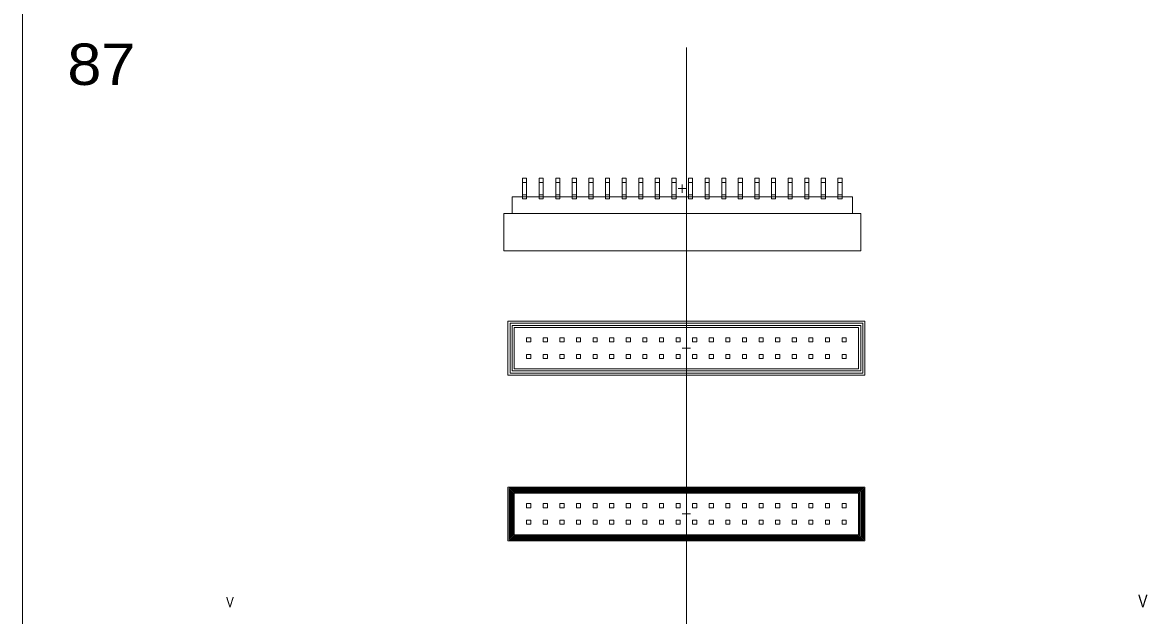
# Model space of a CAD drawing. Extents: x -321 to 371, y -315 to 400.
# Drawn here: x 81 to 108.11, y -171.8 to -157.49 of the extents above; entities that cross this region are included whole.
import ezdxf
from ezdxf.enums import TextEntityAlignment as Align

# ---------------------------------------------------------------- set-up
doc = ezdxf.new("R2010")
doc.units = 0
doc.header["$LTSCALE"] = 0.1
doc.layers.add('2', color=7, linetype='Continuous', lineweight=13)

msp = doc.modelspace()

# ---------------------------------------------------------------- linework, layer by layer
at = {"layer": '2'}
for p, q in [((81, 380), (81, -313)), ((97, -158.1), (97, -172)), ((93.05, -161.35), (93.05, -161.7)), ((93.15, -161.35), (93.15, -161.7)), ((93.45, -161.35), (93.45, -161.7)), ((93.55, -161.35), (93.55, -161.7)), ((93.85, -161.35), (93.85, -161.7)), ((93.95, -161.35), (93.95, -161.7)), ((94.25, -161.35), (94.25, -161.7)), ((94.35, -161.35), (94.35, -161.7)), ((94.65, -161.35), (94.65, -161.7)), ((94.75, -161.35), (94.75, -161.7)), ((95.05, -161.35), (95.05, -161.7)), ((95.15, -161.35), (95.15, -161.7)), ((95.45, -161.35), (95.45, -161.7)), ((95.55, -161.35), (95.55, -161.7)), ((95.85, -161.35), (95.85, -161.7)), ((95.95, -161.35), (95.95, -161.7)), ((96.25, -161.35), (96.25, -161.7)), ((96.35, -161.35), (96.35, -161.7)), ((96.65, -161.35), (96.65, -161.7)), ((96.75, -161.35), (96.75, -161.7)), ((96.8, -161.5), (97, -161.5)), ((96.9, -161.4), (96.9, -161.6)), ((97.05, -161.35), (97.05, -161.7)), ((97.15, -161.35), (97.15, -161.7)), ((97.45, -161.35), (97.45, -161.7)), ((97.55, -161.35), (97.55, -161.7)), ((97.85, -161.35), (97.85, -161.7)), ((97.95, -161.35), (97.95, -161.7)), ((98.25, -161.35), (98.25, -161.7)), ((98.35, -161.35), (98.35, -161.7)), ((98.65, -161.35), (98.65, -161.7)), ((98.75, -161.35), (98.75, -161.7)), ((99.05, -161.35), (99.05, -161.7)), ((99.15, -161.35), (99.15, -161.7)), ((99.45, -161.35), (99.45, -161.7)), ((99.55, -161.35), (99.55, -161.7)), ((99.85, -161.35), (99.85, -161.7)), ((99.95, -161.35), (99.95, -161.7)), ((100.25, -161.35), (100.25, -161.7)), ((100.35, -161.35), (100.35, -161.7)), ((100.65, -161.35), (100.65, -161.7)), ((100.75, -161.35), (100.75, -161.7)), ((92.8, -161.7), (101, -161.7)), ((92.8, -162.1), (92.8, -161.7)), ((101, -162.1), (101, -161.7)), ((101.2, -163), (101.2, -162.1)), ((92.6, -163), (101.2, -163)), ((92.7, -164.7), (101.3, -164.7)), ((92.7, -166), (92.7, -164.7)), ((101.3, -166), (101.3, -164.7)), ((92.85, -164.85), (101.15, -164.85)), ((92.85, -165.85), (92.85, -164.85)), ((101.15, -165.85), (101.15, -164.85)), ((96.9, -165.35), (97.1, -165.35)), ((97, -165.25), (97, -165.45)), ((92.85, -165.85), (101.15, -165.85)), ((92.7, -166), (101.3, -166)), ((92.7, -168.7), (101.3, -168.7)), ((92.7, -170), (92.7, -168.7)), ((92.725, -168.725), (101.275, -168.725)), ((92.725, -168.725), (92.725, -169.975)), ((92.75, -169.95), (92.75, -168.75)), ((92.775, -168.775), (101.225, -168.775)), ((92.775, -168.775), (92.775, -169.925)), ((92.825, -168.825), (101.175, -168.825)), ((92.825, -168.825), (92.825, -169.875)), ((92.85, -168.85), (101.15, -168.85)), ((92.85, -169.85), (92.85, -168.85)), ((101.15, -169.85), (101.15, -168.85)), ((101.175, -168.825), (101.175, -169.875)), ((101.2, -168.8), (101.2, -169.9)), ((101.225, -168.775), (101.225, -169.925)), ((101.275, -168.725), (101.275, -169.975)), ((101.3, -170), (101.3, -168.7)), ((96.9, -169.35), (97.1, -169.35)), ((97, -169.25), (97, -169.45)), ((101.275, -169.975), (92.725, -169.975)), ((101.25, -169.95), (92.75, -169.95)), ((101.225, -169.925), (92.775, -169.925)), ((101.2, -169.9), (92.8, -169.9)), ((101.175, -169.875), (92.825, -169.875)), ((101.15, -169.85), (92.85, -169.85)), ((101.3, -170), (92.7, -170))]:
    msp.add_line(p, q, dxfattribs=at)
for points in [[(93.05, -161.35), (93.05, -161.25), (93.15, -161.25), (93.15, -161.35)], [(93.45, -161.35), (93.45, -161.25), (93.55, -161.25), (93.55, -161.35)], [(93.85, -161.35), (93.85, -161.25), (93.95, -161.25), (93.95, -161.35)], [(94.25, -161.35), (94.25, -161.25), (94.35, -161.25), (94.35, -161.35)], [(94.65, -161.35), (94.65, -161.25), (94.75, -161.25), (94.75, -161.35)], [(95.05, -161.35), (95.05, -161.25), (95.15, -161.25), (95.15, -161.35)], [(95.45, -161.35), (95.45, -161.25), (95.55, -161.25), (95.55, -161.35)], [(95.85, -161.35), (95.85, -161.25), (95.95, -161.25), (95.95, -161.35)], [(96.25, -161.35), (96.25, -161.25), (96.35, -161.25), (96.35, -161.35)], [(96.65, -161.35), (96.65, -161.25), (96.75, -161.25), (96.75, -161.35)], [(97.05, -161.35), (97.05, -161.25), (97.15, -161.25), (97.15, -161.35)], [(97.45, -161.35), (97.45, -161.25), (97.55, -161.25), (97.55, -161.35)], [(97.85, -161.35), (97.85, -161.25), (97.95, -161.25), (97.95, -161.35)], [(98.25, -161.35), (98.25, -161.25), (98.35, -161.25), (98.35, -161.35)], [(98.65, -161.35), (98.65, -161.25), (98.75, -161.25), (98.75, -161.35)], [(99.05, -161.35), (99.05, -161.25), (99.15, -161.25), (99.15, -161.35)], [(99.45, -161.35), (99.45, -161.25), (99.55, -161.25), (99.55, -161.35)], [(99.85, -161.35), (99.85, -161.25), (99.95, -161.25), (99.95, -161.35)], [(100.25, -161.35), (100.25, -161.25), (100.35, -161.25), (100.35, -161.35)], [(100.65, -161.35), (100.65, -161.25), (100.75, -161.25), (100.75, -161.35)], [(93.05, -161.75), (93.05, -161.65), (93.15, -161.65), (93.15, -161.75)], [(93.45, -161.75), (93.45, -161.65), (93.55, -161.65), (93.55, -161.75)], [(93.85, -161.75), (93.85, -161.65), (93.95, -161.65), (93.95, -161.75)], [(94.25, -161.75), (94.25, -161.65), (94.35, -161.65), (94.35, -161.75)], [(94.65, -161.75), (94.65, -161.65), (94.75, -161.65), (94.75, -161.75)], [(95.05, -161.75), (95.05, -161.65), (95.15, -161.65), (95.15, -161.75)], [(95.45, -161.75), (95.45, -161.65), (95.55, -161.65), (95.55, -161.75)], [(95.85, -161.75), (95.85, -161.65), (95.95, -161.65), (95.95, -161.75)], [(96.25, -161.75), (96.25, -161.65), (96.35, -161.65), (96.35, -161.75)], [(96.65, -161.75), (96.65, -161.65), (96.75, -161.65), (96.75, -161.75)], [(97.05, -161.75), (97.05, -161.65), (97.15, -161.65), (97.15, -161.75)], [(97.45, -161.75), (97.45, -161.65), (97.55, -161.65), (97.55, -161.75)], [(97.85, -161.75), (97.85, -161.65), (97.95, -161.65), (97.95, -161.75)], [(98.25, -161.75), (98.25, -161.65), (98.35, -161.65), (98.35, -161.75)], [(98.65, -161.75), (98.65, -161.65), (98.75, -161.65), (98.75, -161.75)], [(99.05, -161.75), (99.05, -161.65), (99.15, -161.65), (99.15, -161.75)], [(99.45, -161.75), (99.45, -161.65), (99.55, -161.65), (99.55, -161.75)], [(99.85, -161.75), (99.85, -161.65), (99.95, -161.65), (99.95, -161.75)], [(100.25, -161.75), (100.25, -161.65), (100.35, -161.65), (100.35, -161.75)], [(100.65, -161.75), (100.65, -161.65), (100.75, -161.65), (100.75, -161.75)], [(92.75, -164.75), (101.25, -164.75), (101.25, -165.95), (92.75, -165.95)], [(101.2, -164.8), (101.2, -165.9), (92.8, -165.9), (92.8, -164.8)], [(93.15, -165.2), (93.15, -165.1), (93.25, -165.1), (93.25, -165.2)], [(93.55, -165.2), (93.55, -165.1), (93.65, -165.1), (93.65, -165.2)], [(93.95, -165.2), (93.95, -165.1), (94.05, -165.1), (94.05, -165.2)], [(94.35, -165.2), (94.35, -165.1), (94.45, -165.1), (94.45, -165.2)], [(94.75, -165.2), (94.75, -165.1), (94.85, -165.1), (94.85, -165.2)], [(95.15, -165.2), (95.15, -165.1), (95.25, -165.1), (95.25, -165.2)], [(95.55, -165.2), (95.55, -165.1), (95.65, -165.1), (95.65, -165.2)], [(95.95, -165.2), (95.95, -165.1), (96.05, -165.1), (96.05, -165.2)], [(96.35, -165.2), (96.35, -165.1), (96.45, -165.1), (96.45, -165.2)], [(96.75, -165.2), (96.75, -165.1), (96.85, -165.1), (96.85, -165.2)], [(97.15, -165.2), (97.15, -165.1), (97.25, -165.1), (97.25, -165.2)], [(97.55, -165.2), (97.55, -165.1), (97.65, -165.1), (97.65, -165.2)], [(97.95, -165.2), (97.95, -165.1), (98.05, -165.1), (98.05, -165.2)], [(98.35, -165.2), (98.35, -165.1), (98.45, -165.1), (98.45, -165.2)], [(98.75, -165.2), (98.75, -165.1), (98.85, -165.1), (98.85, -165.2)], [(99.15, -165.2), (99.15, -165.1), (99.25, -165.1), (99.25, -165.2)], [(99.55, -165.2), (99.55, -165.1), (99.65, -165.1), (99.65, -165.2)], [(99.95, -165.2), (99.95, -165.1), (100.05, -165.1), (100.05, -165.2)], [(100.35, -165.2), (100.35, -165.1), (100.45, -165.1), (100.45, -165.2)], [(100.75, -165.2), (100.75, -165.1), (100.85, -165.1), (100.85, -165.2)], [(93.15, -165.6), (93.15, -165.5), (93.25, -165.5), (93.25, -165.6)], [(93.55, -165.6), (93.55, -165.5), (93.65, -165.5), (93.65, -165.6)], [(93.95, -165.6), (93.95, -165.5), (94.05, -165.5), (94.05, -165.6)], [(94.35, -165.6), (94.35, -165.5), (94.45, -165.5), (94.45, -165.6)], [(94.75, -165.6), (94.75, -165.5), (94.85, -165.5), (94.85, -165.6)], [(95.15, -165.6), (95.15, -165.5), (95.25, -165.5), (95.25, -165.6)], [(95.55, -165.6), (95.55, -165.5), (95.65, -165.5), (95.65, -165.6)], [(95.95, -165.6), (95.95, -165.5), (96.05, -165.5), (96.05, -165.6)], [(96.35, -165.6), (96.35, -165.5), (96.45, -165.5), (96.45, -165.6)], [(96.75, -165.6), (96.75, -165.5), (96.85, -165.5), (96.85, -165.6)], [(97.15, -165.6), (97.15, -165.5), (97.25, -165.5), (97.25, -165.6)], [(97.55, -165.6), (97.55, -165.5), (97.65, -165.5), (97.65, -165.6)], [(97.95, -165.6), (97.95, -165.5), (98.05, -165.5), (98.05, -165.6)], [(98.35, -165.6), (98.35, -165.5), (98.45, -165.5), (98.45, -165.6)], [(98.75, -165.6), (98.75, -165.5), (98.85, -165.5), (98.85, -165.6)], [(99.15, -165.6), (99.15, -165.5), (99.25, -165.5), (99.25, -165.6)], [(99.55, -165.6), (99.55, -165.5), (99.65, -165.5), (99.65, -165.6)], [(99.95, -165.6), (99.95, -165.5), (100.05, -165.5), (100.05, -165.6)], [(100.35, -165.6), (100.35, -165.5), (100.45, -165.5), (100.45, -165.6)], [(100.75, -165.6), (100.75, -165.5), (100.85, -165.5), (100.85, -165.6)], [(93.15, -169.2), (93.15, -169.1), (93.25, -169.1), (93.25, -169.2)], [(93.55, -169.2), (93.55, -169.1), (93.65, -169.1), (93.65, -169.2)], [(93.95, -169.2), (93.95, -169.1), (94.05, -169.1), (94.05, -169.2)], [(94.35, -169.2), (94.35, -169.1), (94.45, -169.1), (94.45, -169.2)], [(94.75, -169.2), (94.75, -169.1), (94.85, -169.1), (94.85, -169.2)], [(95.15, -169.2), (95.15, -169.1), (95.25, -169.1), (95.25, -169.2)], [(95.55, -169.2), (95.55, -169.1), (95.65, -169.1), (95.65, -169.2)], [(95.95, -169.2), (95.95, -169.1), (96.05, -169.1), (96.05, -169.2)], [(96.35, -169.2), (96.35, -169.1), (96.45, -169.1), (96.45, -169.2)], [(96.75, -169.2), (96.75, -169.1), (96.85, -169.1), (96.85, -169.2)], [(97.15, -169.2), (97.15, -169.1), (97.25, -169.1), (97.25, -169.2)], [(97.55, -169.2), (97.55, -169.1), (97.65, -169.1), (97.65, -169.2)], [(97.95, -169.2), (97.95, -169.1), (98.05, -169.1), (98.05, -169.2)], [(98.35, -169.2), (98.35, -169.1), (98.45, -169.1), (98.45, -169.2)], [(98.75, -169.2), (98.75, -169.1), (98.85, -169.1), (98.85, -169.2)], [(99.15, -169.2), (99.15, -169.1), (99.25, -169.1), (99.25, -169.2)], [(99.55, -169.2), (99.55, -169.1), (99.65, -169.1), (99.65, -169.2)], [(99.95, -169.2), (99.95, -169.1), (100.05, -169.1), (100.05, -169.2)], [(100.35, -169.2), (100.35, -169.1), (100.45, -169.1), (100.45, -169.2)], [(100.75, -169.2), (100.75, -169.1), (100.85, -169.1), (100.85, -169.2)], [(93.15, -169.6), (93.15, -169.5), (93.25, -169.5), (93.25, -169.6)], [(93.55, -169.6), (93.55, -169.5), (93.65, -169.5), (93.65, -169.6)], [(93.95, -169.6), (93.95, -169.5), (94.05, -169.5), (94.05, -169.6)], [(94.35, -169.6), (94.35, -169.5), (94.45, -169.5), (94.45, -169.6)], [(94.75, -169.6), (94.75, -169.5), (94.85, -169.5), (94.85, -169.6)], [(95.15, -169.6), (95.15, -169.5), (95.25, -169.5), (95.25, -169.6)], [(95.55, -169.6), (95.55, -169.5), (95.65, -169.5), (95.65, -169.6)], [(95.95, -169.6), (95.95, -169.5), (96.05, -169.5), (96.05, -169.6)], [(96.35, -169.6), (96.35, -169.5), (96.45, -169.5), (96.45, -169.6)], [(96.75, -169.6), (96.75, -169.5), (96.85, -169.5), (96.85, -169.6)], [(97.15, -169.6), (97.15, -169.5), (97.25, -169.5), (97.25, -169.6)], [(97.55, -169.6), (97.55, -169.5), (97.65, -169.5), (97.65, -169.6)], [(97.95, -169.6), (97.95, -169.5), (98.05, -169.5), (98.05, -169.6)], [(98.35, -169.6), (98.35, -169.5), (98.45, -169.5), (98.45, -169.6)], [(98.75, -169.6), (98.75, -169.5), (98.85, -169.5), (98.85, -169.6)], [(99.15, -169.6), (99.15, -169.5), (99.25, -169.5), (99.25, -169.6)], [(99.55, -169.6), (99.55, -169.5), (99.65, -169.5), (99.65, -169.6)], [(99.95, -169.6), (99.95, -169.5), (100.05, -169.5), (100.05, -169.6)], [(100.35, -169.6), (100.35, -169.5), (100.45, -169.5), (100.45, -169.6)], [(100.75, -169.6), (100.75, -169.5), (100.85, -169.5), (100.85, -169.6)]]:
    msp.add_lwpolyline(points, close=True, dxfattribs=at)
for points in [[(92.6, -163), (92.6, -162.1), (101.2, -162.1)], [(92.75, -168.75), (101.25, -168.75), (101.25, -169.95)], [(92.8, -169.9), (92.8, -168.8), (101.2, -168.8)]]:
    msp.add_lwpolyline(points, dxfattribs=at)

# ---------------------------------------------------------------- texts
for s, height, width, p in [('87', 1, 1.1, (82.9, -159)), ('V', 0.3, 0.85, (107.9999, -171.6)), ('V', 0.25, 0.85, (86, -171.6))]:
    msp.add_text(s, height=height, dxfattribs=dict(at, width=width)).set_placement(p, align=Align.CENTER)

doc.saveas('drawing.dxf')
